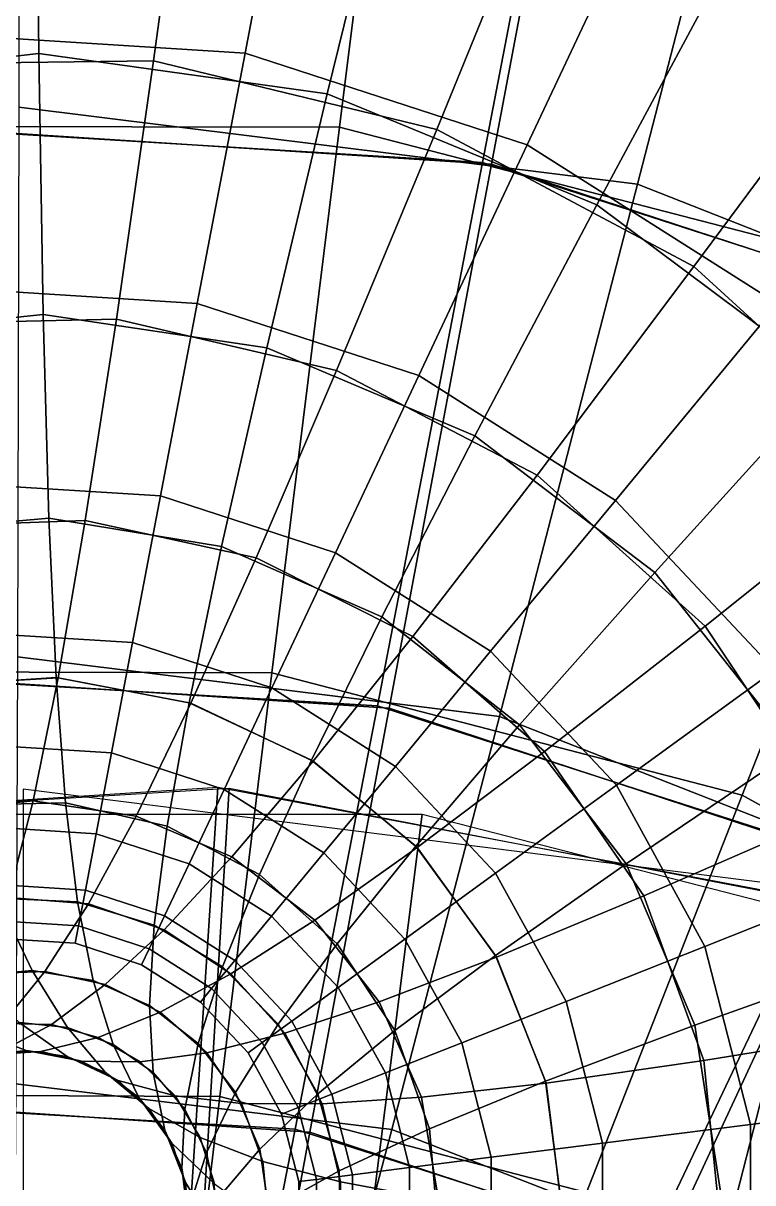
# Model space of a CAD drawing. Header units: metres. Extents: x -115920 to 115770, y -165555 to 165691.
# Drawn here: x 0 to 26459, y 51218 to 93257 of the extents above; entities that cross this region are included whole.
import ezdxf

# ---------------------------------------------------------------- set-up
doc = ezdxf.new("R2010")
doc.units = ezdxf.units.M

msp = doc.modelspace()

# ---------------------------------------------------------------- linework, layer by layer
for points in [[(22277.4, 87421.5, 55439.9), (28694.7, 112269, 57830.1), (-127.003, 115878, 57053.5), (-163.291, 90215.2, 54663.2)], [(16660, 88206.3, -49166.4), (21523.2, 113506, -48389.7), (-7380.86, 115293, -50780), (-5799.4, 89578.3, -51556.6)], [(21772.7, 113459, -43903.2), (16980.8, 88145.1, -43126.5), (-5473.46, 89598.8, -45516.8), (-7127.35, 115309, -46293.5)], [(14649.4, 114949, -373.222), (11469, 89483.3, 2017.04), (-11145, 89524.3, 1240.4), (-14397.4, 114980, -1149.87)], [(42775.7, 107694, 403.423), (33362.2, 83819.8, 2793.69), (11469, 89483.3, 2017.04), (14649.4, 114949, -373.222)], [(44842, 104205, 6610.62), (34992.3, 92298.5, 9123.9), (23373.8, 99671.8, 9123.9), (29953.1, 113654, 6610.62)], [(34992.3, 92298.5, 56876.1), (44842, 104205, 59389.4), (29953.1, 113654, 59389.4), (23373.8, 99671.8, 56876.1)], [(38072.6, 81291.9, -46776.1), (49074.8, 104588, -45999.5), (21523.2, 113506, -48389.7), (16660, 88206.3, -49166.4)], [(49304.6, 104479, -41512.9), (38368.1, 81152.9, -40736.3), (16980.8, 88145.1, -43126.5), (21772.7, 113459, -43903.2)], [(43318.4, 79134.8, 56216.5), (55713.5, 101606, 58606.8), (28694.7, 112269, 57830.1), (22277.4, 87421.5, 55439.9)], [(10286.6, 103924, 9123.9), (8044.28, 92169.6, 11637.2), (-2695.6, 92845.3, 11637.2), (-3446.98, 104788, 9123.9)], [(8044.28, 92169.6, 54362.8), (10286.6, 103924, 56876.1), (-3446.98, 104788, 56876.1), (-2695.6, 92845.3, 54362.8)], [(436.767, 104295, -52117.2), (561.565, 92157.1, -50640), (-9940.11, 90972.3, -52673.2), (-13079.7, 102698, -54150.5)], [(13925.7, 102481, -50083.9), (11028, 90693, -48606.7), (561.565, 92157.1, -50640), (436.767, 104295, -52117.2)], [(4726.54, 91895, -39759.4), (6371.68, 103922, -38282.2), (-7238.33, 103812, -40315.4), (-5840.82, 91754.3, -41792.7)], [(14996.9, 89403.4, -37726.1), (19581.3, 100643, -36248.9), (6371.68, 103922, -38282.2), (4726.54, 91895, -39759.4)], [(23373.8, 99671.8, 9123.9), (18278.7, 88844.2, 11637.2), (8044.28, 92169.6, 11637.2), (10286.6, 103924, 9123.9)], [(18278.7, 88844.2, 54362.8), (23373.8, 99671.8, 56876.1), (10286.6, 103924, 56876.1), (8044.28, 92169.6, 54362.8)], [(26539.7, 97368.9, -48050.7), (20801.4, 86672, -46573.4), (11028, 90693, -48606.7), (13925.7, 102481, -50083.9)], [(24325, 84435.9, -35692.9), (31560.6, 94182.6, -34215.6), (19581.3, 100643, -36248.9), (14996.9, 89403.4, -37726.1)], [(34992.3, 92298.5, 9123.9), (27364.6, 83078.1, 11637.2), (18278.7, 88844.2, 11637.2), (23373.8, 99671.8, 9123.9)], [(27364.6, 83078.1, 54362.8), (34992.3, 92298.5, 56876.1), (23373.8, 99671.8, 56876.1), (18278.7, 88844.2, 54362.8)], [(37486.1, 89280.6, -46017.4), (29267.9, 80346.8, -44540.1), (20801.4, 86672, -46573.4), (26539.7, 97368.9, -48050.7)], [(32124.6, 77304.6, -33659.6), (41556.9, 84945.7, -32182.3), (31560.6, 94182.6, -34215.6), (24325, 84435.9, -35692.9)], [(8044.28, 92169.6, 11637.2), (6312.78, 83092.8, 14150.4), (-2115.38, 83623, 14150.4), (-2695.6, 92845.3, 11637.2)], [(6312.78, 83092.8, 51849.6), (8044.28, 92169.6, 54362.8), (-2695.6, 92845.3, 54362.8), (-2115.38, 83623, 51849.6)], [(561.565, 92157.1, -50640), (722.022, 82695.7, -49162.7), (-7431.75, 81848.1, -51196), (-9940.11, 90972.3, -52673.2)], [(11028, 90693, -48606.7), (8830.43, 81489, -47129.4), (722.022, 82695.7, -49162.7), (561.565, 92157.1, -50640)], [(18278.7, 88844.2, 11637.2), (14344.3, 80483.2, 14150.4), (6312.78, 83092.8, 14150.4), (8044.28, 92169.6, 11637.2)], [(14344.3, 80483.2, 51849.6), (18278.7, 88844.2, 54362.8), (8044.28, 92169.6, 54362.8), (6312.78, 83092.8, 51849.6)], [(3381.53, 82528.4, -41236.7), (4726.54, 91895, -39759.4), (-5840.82, 91754.3, -41792.7), (-4814.19, 82347.4, -43270)], [(11364.8, 80665.5, -39203.4), (14996.9, 89403.4, -37726.1), (4726.54, 91895, -39759.4), (3381.53, 82528.4, -41236.7)], [(20801.4, 86672, -46573.4), (16384, 78303.6, -45096.1), (8830.43, 81489, -47129.4), (11028, 90693, -48606.7)], [(17274.7, 68124.8, 53049.6), (22277.4, 87421.5, 55439.9), (-163.291, 90215.2, 54663.2), (-209.948, 70280.6, 52273)], [(12854.7, 68507.4, -49943), (16660, 88206.3, -49166.4), (-5799.4, 89578.3, -51556.6), (-4586.2, 69551.9, -52333.3)], [(16980.8, 88145.1, -43126.5), (13267.2, 68428.7, -42349.9), (-4167.13, 69578.3, -44740.2), (-5473.46, 89598.8, -45516.8)], [(11469, 89483.3, 2017.04), (9016.79, 69700.1, 4407.31), (-8600.2, 69752.7, 3630.67), (-11145, 89524.3, 1240.4)], [(33362.2, 83819.8, 2793.69), (26067.2, 65268, 5183.95), (9016.79, 69700.1, 4407.31), (11469, 89483.3, 2017.04)], [(18633.9, 76875.8, -37170.1), (24325, 84435.9, -35692.9), (14996.9, 89403.4, -37726.1), (11364.8, 80665.5, -39203.4)], [(27364.6, 83078.1, 11637.2), (21474.5, 75958.2, 14150.4), (14344.3, 80483.2, 14150.4), (18278.7, 88844.2, 11637.2)], [(21474.5, 75958.2, 51849.6), (27364.6, 83078.1, 54362.8), (18278.7, 88844.2, 54362.8), (14344.3, 80483.2, 51849.6)], [(29488, 63158.2, -47552.8), (38072.6, 81291.9, -46776.1), (16660, 88206.3, -49166.4), (12854.7, 68507.4, -49943)], [(38368.1, 81152.9, -40736.3), (29867.9, 62979.5, -39959.6), (13267.2, 68428.7, -42349.9), (16980.8, 88145.1, -43126.5)], [(33674, 61688.5, 53826.2), (43318.4, 79134.8, 56216.5), (22277.4, 87421.5, 55439.9), (17274.7, 68124.8, 53049.6)], [(29267.9, 80346.8, -44540.1), (22908.1, 73339.9, -43062.9), (16384, 78303.6, -45096.1), (20801.4, 86672, -46573.4)], [(24732.2, 71397.4, -35136.8), (32124.6, 77304.6, -33659.6), (24325, 84435.9, -35692.9), (18633.9, 76875.8, -37170.1)], [(53159.2, 72889.6, 3570.33), (41479.8, 56734.8, 5960.6), (26067.2, 65268, 5183.95), (33362.2, 83819.8, 2793.69)], [(6312.78, 83092.8, 14150.4), (4982.14, 76117.3, 16663.7), (-1669.49, 76535.8, 16663.7), (-2115.38, 83623, 14150.4)], [(4982.14, 76117.3, 49336.3), (6312.78, 83092.8, 51849.6), (-2115.38, 83623, 51849.6), (-1669.49, 76535.8, 49336.3)], [(14344.3, 80483.2, 14150.4), (11320.7, 74057.8, 16663.7), (4982.14, 76117.3, 16663.7), (6312.78, 83092.8, 14150.4)], [(11320.7, 74057.8, 49336.3), (14344.3, 80483.2, 51849.6), (6312.78, 83092.8, 51849.6), (4982.14, 76117.3, 49336.3)], [(34731.1, 75233.6, 11637.2), (27255.4, 69802.2, 14150.4), (21474.5, 75958.2, 14150.4), (27364.6, 83078.1, 11637.2)], [(27255.4, 69802.2, 51849.6), (34731.1, 75233.6, 54362.8), (27364.6, 83078.1, 54362.8), (21474.5, 75958.2, 51849.6)], [(722.022, 82695.7, -49162.7), (928.326, 75310.5, -47685.4), (-5395.3, 74746.2, -49718.7), (-7431.75, 81848.1, -51196)], [(2251.24, 75227.3, -42713.9), (3381.53, 82528.4, -41236.7), (-4814.19, 82347.4, -43270), (-4093.25, 74994.6, -44747.2)], [(8830.43, 81489, -47129.4), (7193.63, 74284.5, -45652.1), (928.326, 75310.5, -47685.4), (722.022, 82695.7, -49162.7)], [(8454.28, 73874.8, -40680.7), (11364.8, 80665.5, -39203.4), (3381.53, 82528.4, -41236.7), (2251.24, 75227.3, -42713.9)], [(16384, 78303.6, -45096.1), (13006.9, 71732.5, -43618.9), (7193.63, 74284.5, -45652.1), (8830.43, 81489, -47129.4)], [(14126.1, 71022.3, -38647.4), (18633.9, 76875.8, -37170.1), (11364.8, 80665.5, -39203.4), (8454.28, 73874.8, -40680.7)], [(21474.5, 75958.2, 14150.4), (16948, 70486.6, 16663.7), (11320.7, 74057.8, 16663.7), (14344.3, 80483.2, 14150.4)], [(16948, 70486.6, 49336.3), (21474.5, 75958.2, 51849.6), (14344.3, 80483.2, 51849.6), (11320.7, 74057.8, 49336.3)], [(35895.3, 72114.7, -42506.8), (27992.8, 66909.6, -41029.6), (22908.1, 73339.9, -43062.9), (29267.9, 80346.8, -44540.1)], [(22908.1, 73339.9, -43062.9), (18002.9, 67815.1, -41585.6), (13006.9, 71732.5, -43618.9), (16384, 78303.6, -45096.1)], [(29276.5, 64574.5, -33103.6), (37905.7, 68457.7, -31626.3), (32124.6, 77304.6, -33659.6), (24732.2, 71397.4, -35136.8)], [(4982.14, 76117.3, 16663.7), (3967.85, 70800.2, 19177), (-1329.61, 71133.5, 19177), (-1669.49, 76535.8, 16663.7)], [(3967.85, 70800.2, 46823), (4982.14, 76117.3, 49336.3), (-1669.49, 76535.8, 49336.3), (-1329.61, 71133.5, 46823)], [(18910.3, 66848.8, -36614.1), (24732.2, 71397.4, -35136.8), (18633.9, 76875.8, -37170.1), (14126.1, 71022.3, -38647.4)], [(11320.7, 74057.8, 16663.7), (9016, 69160, 19177), (3967.85, 70800.2, 19177), (4982.14, 76117.3, 16663.7)], [(9016, 69160, 46823), (11320.7, 74057.8, 49336.3), (4982.14, 76117.3, 49336.3), (3967.85, 70800.2, 46823)], [(27255.4, 69802.2, 14150.4), (21510.3, 65628.2, 16663.7), (16948, 70486.6, 16663.7), (21474.5, 75958.2, 14150.4)], [(21510.3, 65628.2, 49336.3), (27255.4, 69802.2, 51849.6), (21474.5, 75958.2, 51849.6), (16948, 70486.6, 49336.3)], [(928.326, 75310.5, -47685.4), (1193.58, 69532.5, -46208.2), (-3701.45, 69215.7, -48241.4), (-5395.3, 74746.2, -49718.7)], [(7193.63, 74284.5, -45652.1), (6013.61, 68622, -44174.9), (1193.58, 69532.5, -46208.2), (928.326, 75310.5, -47685.4)], [(1263.9, 69528, -44191.2), (2251.24, 75227.3, -42713.9), (-4093.25, 74994.6, -44747.2), (-3632.23, 69228.9, -46224.5)], [(6080.62, 68600.2, -42157.9), (8454.28, 73874.8, -40680.7), (2251.24, 75227.3, -42713.9), (1263.9, 69528, -44191.2)], [(13006.9, 71732.5, -43618.9), (10455.8, 66541.4, -42141.6), (6013.61, 68622, -44174.9), (7193.63, 74284.5, -45652.1)], [(16948, 70486.6, 16663.7), (13497.6, 66315.8, 19177), (9016, 69160, 19177), (11320.7, 74057.8, 16663.7)], [(13497.6, 66315.8, 46823), (16948, 70486.6, 49336.3), (11320.7, 74057.8, 49336.3), (9016, 69160, 46823)], [(10515.3, 66503.7, -40124.7), (14126.1, 71022.3, -38647.4), (8454.28, 73874.8, -40680.7), (6080.62, 68600.2, -42157.9)], [(27992.8, 66909.6, -41029.6), (21867.8, 62778.2, -39552.3), (18002.9, 67815.1, -41585.6), (22908.1, 73339.9, -43062.9)], [(18002.9, 67815.1, -41585.6), (14241, 63421.5, -40108.3), (10455.8, 66541.4, -42141.6), (13006.9, 71732.5, -43618.9)], [(3967.85, 70800.2, 19177), (3205.52, 66803.9, 21690.3), (-1074.15, 67073.2, 21690.3), (-1329.61, 71133.5, 19177)], [(3205.52, 66803.9, 44309.7), (3967.85, 70800.2, 46823), (-1329.61, 71133.5, 46823), (-1074.15, 67073.2, 44309.7)], [(22506.4, 61616.7, -34580.8), (29276.5, 64574.5, -33103.6), (24732.2, 71397.4, -35136.8), (18910.3, 66848.8, -36614.1)], [(9016, 69160, 19177), (7283.79, 65478.8, 21690.3), (3205.52, 66803.9, 21690.3), (3967.85, 70800.2, 19177)], [(7283.79, 65478.8, 44309.7), (9016, 69160, 46823), (3967.85, 70800.2, 46823), (3205.52, 66803.9, 44309.7)], [(14289.2, 63370.1, -38091.4), (18910.3, 66848.8, -36614.1), (14126.1, 71022.3, -38647.4), (10515.3, 66503.7, -40124.7)], [(13368.9, 53154, 50659.3), (17274.7, 68124.8, 53049.6), (-209.948, 70280.6, 52273), (-269.937, 54808.8, 49882.7)], [(21510.3, 65628.2, 16663.7), (17131.2, 62446.5, 19177), (13497.6, 66315.8, 19177), (16948, 70486.6, 16663.7)], [(17131.2, 62446.5, 46823), (21510.3, 65628.2, 49336.3), (16948, 70486.6, 49336.3), (13497.6, 66315.8, 46823)], [(31323.7, 62401.9, 14150.4), (24721.1, 59787.8, 16663.7), (21510.3, 65628.2, 16663.7), (27255.4, 69802.2, 14150.4)], [(24721.1, 59787.8, 49336.3), (31323.7, 62401.9, 51849.6), (27255.4, 69802.2, 51849.6), (21510.3, 65628.2, 49336.3)], [(9016.79, 69700.1, 4407.31), (7137.17, 54342.8, 6797.58), (-6601.55, 54410.4, 6020.93), (-8600.2, 69752.7, 3630.67)], [(9865.75, 53158.6, -50719.7), (12854.7, 68507.4, -49943), (-4586.2, 69551.9, -52333.3), (-3664.22, 53942.1, -53109.9)], [(13267.2, 68428.7, -42349.9), (10396.1, 53057.5, -41573.3), (-3125.41, 53976, -43963.5), (-4167.13, 69578.3, -44740.2)], [(1193.58, 69532.5, -46208.2), (1534.62, 64994.7, -44730.9), (-2242.63, 64905.3, -46764.2), (-3701.45, 69215.7, -48241.4)], [(356.819, 65068.8, -45668.5), (1263.9, 69528, -44191.2), (-3632.23, 69228.9, -46224.5), (-3401.86, 64684.2, -47701.8)], [(4093.07, 64506.7, -43635.2), (6080.62, 68600.2, -42157.9), (1263.9, 69528, -44191.2), (356.819, 65068.8, -45668.5)], [(6013.61, 68622, -44174.9), (5215.44, 64142, -42697.6), (1534.62, 64994.7, -44730.9), (1193.58, 69532.5, -46208.2)], [(26067.2, 65268, 5183.95), (20427.4, 50860.5, 7574.22), (7137.17, 54342.8, 6797.58), (9016.79, 69700.1, 4407.31)], [(13497.6, 66315.8, 19177), (10904.4, 63181.1, 21690.3), (7283.79, 65478.8, 21690.3), (9016, 69160, 19177)], [(10904.4, 63181.1, 44309.7), (13497.6, 66315.8, 46823), (9016, 69160, 46823), (7283.79, 65478.8, 44309.7)], [(7572.15, 63033, -41601.9), (10515.3, 66503.7, -40124.7), (6080.62, 68600.2, -42157.9), (4093.07, 64506.7, -43635.2)], [(10455.8, 66541.4, -42141.6), (8568.56, 62400.7, -40664.3), (5215.44, 64142, -42697.6), (6013.61, 68622, -44174.9)], [(22775.8, 49035, -48329.4), (29488, 63158.2, -47552.8), (12854.7, 68507.4, -49943), (9865.75, 53158.6, -50719.7)], [(29867.9, 62979.5, -39959.6), (23264.3, 48805.2, -39183), (10396.1, 53057.5, -41573.3), (13267.2, 68428.7, -42349.9)], [(26167.8, 48159.3, 51436), (33674, 61688.5, 53826.2), (17274.7, 68124.8, 53049.6), (13368.9, 53154, 50659.3)], [(21867.8, 62778.2, -39552.3), (17131.4, 59458.2, -38075), (14241, 63421.5, -40108.3), (18002.9, 67815.1, -41585.6)], [(3205.52, 66803.9, 21690.3), (2646.74, 63874.7, 24203.5), (-886.909, 64097, 24203.5), (-1074.15, 67073.2, 21690.3)], [(2646.74, 63874.7, 41796.5), (3205.52, 66803.9, 44309.7), (-1074.15, 67073.2, 44309.7), (-886.909, 64097, 41796.5)], [(17165.3, 59396.5, -36058.1), (22506.4, 61616.7, -34580.8), (18910.3, 66848.8, -36614.1), (14289.2, 63370.1, -38091.4)], [(31318.6, 59416.8, -38996.3), (24358.6, 56938.5, -37519), (21867.8, 62778.2, -39552.3), (27992.8, 66909.6, -41029.6)], [(7283.79, 65478.8, 21690.3), (6014.08, 62780.6, 24203.5), (2646.74, 63874.7, 24203.5), (3205.52, 66803.9, 21690.3)], [(6014.08, 62780.6, 41796.5), (7283.79, 65478.8, 44309.7), (3205.52, 66803.9, 44309.7), (2646.74, 63874.7, 41796.5)], [(10575.4, 60740.4, -39568.6), (14289.2, 63370.1, -38091.4), (10515.3, 66503.7, -40124.7), (7572.15, 63033, -41601.9)], [(14241, 63421.5, -40108.3), (11383.3, 59880.2, -38631.1), (8568.56, 62400.7, -40664.3), (10455.8, 66541.4, -42141.6)], [(17131.2, 62446.5, 19177), (13839.8, 60055.2, 21690.3), (10904.4, 63181.1, 21690.3), (13497.6, 66315.8, 19177)], [(13839.8, 60055.2, 44309.7), (17131.2, 62446.5, 46823), (13497.6, 66315.8, 46823), (10904.4, 63181.1, 44309.7)], [(24721.1, 59787.8, 16663.7), (19688.3, 57795.1, 19177), (17131.2, 62446.5, 19177), (21510.3, 65628.2, 16663.7)], [(19688.3, 57795.1, 46823), (24721.1, 59787.8, 49336.3), (21510.3, 65628.2, 49336.3), (17131.2, 62446.5, 46823)], [(5392.25, 39915.1, 43826), (7064.18, 65554.7, 45859.3), (-21895, 63681.1, 44382), (-17138.1, 38431.3, 42348.7)], [(7474.36, 65528.9, 2413.55), (5919.62, 39881.9, 4446.83), (-16619.1, 38530.3, 2969.57), (-21491.3, 63758.1, 936.287)], [(22310.6, 36894.1, -61902.7), (28720.5, 61859.1, -61902.7), (0, 65487.4, -64415.9), (0, 39712.6, -64415.9)], [(27583.8, 35749.3, 45303.2), (35579.5, 60167.5, 47336.5), (7064.18, 65554.7, 45859.3), (5392.25, 39915.1, 43826)], [(35970.4, 60040.5, 3890.82), (28086.4, 35586, 5924.1), (5919.62, 39881.9, 4446.83), (7474.36, 65528.9, 2413.55)], [(10904.4, 63181.1, 21690.3), (9003.54, 60883.4, 24203.5), (6014.08, 62780.6, 24203.5), (7283.79, 65478.8, 21690.3)], [(9003.54, 60883.4, 41796.5), (10904.4, 63181.1, 44309.7), (7283.79, 65478.8, 44309.7), (6014.08, 62780.6, 41796.5)], [(41479.8, 56734.8, 5960.6), (32434.2, 44182.6, 8350.86), (20427.4, 50860.5, 7574.22), (26067.2, 65268, 5183.95)], [(-527.607, 61566.5, -47145.7), (356.819, 65068.8, -45668.5), (-3401.86, 64684.2, -47701.8), (-3387.49, 61071.9, -49179)], [(1534.62, 64994.7, -44730.9), (1973.11, 61409.1, -43253.6), (-926.216, 61541.4, -45286.9), (-2242.63, 64905.3, -46764.2)], [(2365.43, 61334.3, -45112.5), (4093.07, 64506.7, -43635.2), (356.819, 65068.8, -45668.5), (-527.607, 61566.5, -47145.7)], [(5215.44, 64142, -42697.6), (4748.45, 60560, -41220.4), (1973.11, 61409.1, -43253.6), (1534.62, 64994.7, -44730.9)], [(14474.4, 64576.7, -31743.4), (11244, 39005.2, -31743.4), (-11244, 39005.2, -34256.6), (-14474.4, 64576.7, -34256.6)], [(5109.84, 60389.9, -43079.2), (7572.15, 63033, -41601.9), (4093.07, 64506.7, -43635.2), (2365.43, 61334.3, -45112.5)], [(42513.7, 57377.5, -29230.1), (33025.4, 33412.7, -29230.1), (11244, 39005.2, -31743.4), (14474.4, 64576.7, -31743.4)], [(24688.2, 55654.6, -32547.5), (31981.3, 56835.8, -31070.3), (29276.5, 64574.5, -33103.6), (22506.4, 61616.7, -34580.8)], [(2646.74, 63874.7, 24203.5), (2256.02, 61826.5, 26716.8), (-755.98, 62016, 26716.8), (-886.909, 64097, 24203.5)], [(2256.02, 61826.5, 39283.2), (2646.74, 63874.7, 41796.5), (-886.909, 64097, 41796.5), (-755.98, 62016, 39283.2)], [(8568.56, 62400.7, -40664.3), (7225.44, 59047.3, -39187.1), (4748.45, 60560, -41220.4), (5215.44, 64142, -42697.6)], [(6014.08, 62780.6, 24203.5), (5126.26, 60893.9, 26716.8), (2256.02, 61826.5, 26716.8), (2646.74, 63874.7, 24203.5)], [(5126.26, 60893.9, 39283.2), (6014.08, 62780.6, 41796.5), (2646.74, 63874.7, 41796.5), (2256.02, 61826.5, 39283.2)], [(13839.8, 60055.2, 21690.3), (11427.3, 58302.4, 24203.5), (9003.54, 60883.4, 24203.5), (10904.4, 63181.1, 21690.3)], [(11427.3, 58302.4, 41796.5), (13839.8, 60055.2, 44309.7), (10904.4, 63181.1, 44309.7), (9003.54, 60883.4, 41796.5)], [(12914.2, 57773, -37535.4), (17165.3, 59396.5, -36058.1), (14289.2, 63370.1, -38091.4), (10575.4, 60740.4, -39568.6)], [(17131.4, 59458.2, -38075), (13482.8, 56738.9, -36597.8), (11383.3, 59880.2, -38631.1), (14241, 63421.5, -40108.3)], [(34254.8, 41830.4, -45939.1), (44268.4, 53840.7, -45162.5), (29488, 63158.2, -47552.8), (22775.8, 49035, -48329.4)], [(7533.18, 58792.8, -41045.9), (10575.4, 60740.4, -39568.6), (7572.15, 63033, -41601.9), (5109.84, 60389.9, -43079.2)], [(9003.54, 60883.4, 24203.5), (7674.41, 59276.8, 26716.8), (5126.26, 60893.9, 26716.8), (6014.08, 62780.6, 24203.5)], [(7674.41, 59276.8, 39283.2), (9003.54, 60883.4, 41796.5), (6014.08, 62780.6, 41796.5), (5126.26, 60893.9, 39283.2)], [(24358.6, 56938.5, -37519), (18945.3, 54900.7, -36041.8), (17131.4, 59458.2, -38075), (21867.8, 62778.2, -39552.3)], [(44591.9, 53573, -37569.4), (34670.8, 41486.3, -36792.7), (23264.3, 48805.2, -39183), (29867.9, 62979.5, -39959.6)], [(11383.3, 59880.2, -38631.1), (9248.42, 56966.2, -37153.8), (7225.44, 59047.3, -39187.1), (8568.56, 62400.7, -40664.3)], [(19688.3, 57795.1, 19177), (15905.6, 56297.5, 21690.3), (13839.8, 60055.2, 21690.3), (17131.2, 62446.5, 19177)], [(15905.6, 56297.5, 44309.7), (19688.3, 57795.1, 46823), (17131.2, 62446.5, 46823), (13839.8, 60055.2, 44309.7)], [(33423.8, 54222.4, 14150.4), (26378.6, 53332.4, 16663.7), (24721.1, 59787.8, 16663.7), (31323.7, 62401.9, 14150.4)], [(26378.6, 53332.4, 49336.3), (33423.8, 54222.4, 51849.6), (31323.7, 62401.9, 51849.6), (24721.1, 59787.8, 49336.3)], [(2256.02, 61826.5, 26716.8), (2008.55, 60529.2, 29230.1), (-673.056, 60697.9, 29230.1), (-755.98, 62016, 26716.8)], [(2008.55, 60529.2, 36769.9), (2256.02, 61826.5, 39283.2), (-755.98, 62016, 39283.2), (-673.056, 60697.9, 36769.9)], [(5126.26, 60893.9, 26716.8), (4563.96, 59698.9, 29230.1), (2008.55, 60529.2, 29230.1), (2256.02, 61826.5, 26716.8)], [(4563.96, 59698.9, 36769.9), (5126.26, 60893.9, 39283.2), (2256.02, 61826.5, 39283.2), (2008.55, 60529.2, 36769.9)], [(43219.4, 28615.8, -59389.4), (55636.5, 51202.4, -59389.4), (28720.5, 61859.1, -61902.7), (22310.6, 36894.1, -61902.7)], [(-926.216, 61541.4, -45286.9), (331.386, 58910.3, -43809.6), (-1894.94, 58712.8, -45842.9), (-3767.34, 60948.4, -47320.2)], [(787.99, 58881.6, -46589.7), (2365.43, 61334.3, -45112.5), (-527.607, 61566.5, -47145.7), (-1445.53, 58798.5, -48623)], [(1973.11, 61409.1, -43253.6), (2536.89, 58548, -41776.4), (331.386, 58910.3, -43809.6), (-926.216, 61541.4, -45286.9)], [(4748.45, 60560, -41220.4), (4582.99, 57648.5, -39743.1), (2536.89, 58548, -41776.4), (1973.11, 61409.1, -43253.6)], [(18962.8, 54832.5, -34024.8), (24688.2, 55654.6, -32547.5), (22506.4, 61616.7, -34580.8), (17165.3, 59396.5, -36058.1)], [(37322.4, 40138.7, 52212.6), (47957.3, 51376.1, 54602.9), (33674, 61688.5, 53826.2), (26167.8, 48159.3, 51436)], [(2972, 58406.6, -44556.4), (5109.84, 60389.9, -43079.2), (2365.43, 61334.3, -45112.5), (787.99, 58881.6, -46589.7)], [(2008.55, 60529.2, 29230.1), (1888.63, 59900.5, 31743.4), (-632.869, 60059.2, 31743.4), (-673.056, 60697.9, 29230.1)], [(1888.63, 59900.5, 34256.6), (2008.55, 60529.2, 36769.9), (-673.056, 60697.9, 36769.9), (-632.869, 60059.2, 34256.6)], [(7674.41, 59276.8, 26716.8), (6832.59, 58259.2, 29230.1), (4563.96, 59698.9, 29230.1), (5126.26, 60893.9, 26716.8)], [(6832.59, 58259.2, 36769.9), (7674.41, 59276.8, 39283.2), (5126.26, 60893.9, 39283.2), (4563.96, 59698.9, 36769.9)], [(7225.44, 59047.3, -39187.1), (6341.12, 56268.5, -37709.8), (4582.99, 57648.5, -39743.1), (4748.45, 60560, -41220.4)], [(9483.18, 56643.1, -39012.6), (12914.2, 57773, -37535.4), (10575.4, 60740.4, -39568.6), (7533.18, 58792.8, -41045.9)], [(11427.3, 58302.4, 24203.5), (9740.34, 57076.8, 26716.8), (7674.41, 59276.8, 26716.8), (9003.54, 60883.4, 24203.5)], [(9740.34, 57076.8, 39283.2), (11427.3, 58302.4, 41796.5), (9003.54, 60883.4, 41796.5), (7674.41, 59276.8, 39283.2)], [(4563.96, 59698.9, 29230.1), (4291.46, 59119.8, 31743.4), (1888.63, 59900.5, 31743.4), (2008.55, 60529.2, 29230.1)], [(4291.46, 59119.8, 34256.6), (4563.96, 59698.9, 36769.9), (2008.55, 60529.2, 36769.9), (1888.63, 59900.5, 34256.6)], [(4969.27, 57403.4, -42523.2), (7533.18, 58792.8, -41045.9), (5109.84, 60389.9, -43079.2), (2972, 58406.6, -44556.4)], [(1888.63, 59900.5, 31743.4), (1888.63, 59900.5, 34256.6), (-632.869, 60059.2, 34256.6), (-632.869, 60059.2, 31743.4)], [(4291.46, 59119.8, 31743.4), (4291.46, 59119.8, 34256.6), (1888.63, 59900.5, 34256.6), (1888.63, 59900.5, 31743.4)], [(6832.59, 58259.2, 29230.1), (6424.64, 57766, 31743.4), (4291.46, 59119.8, 31743.4), (4563.96, 59698.9, 29230.1)], [(6424.64, 57766, 34256.6), (6832.59, 58259.2, 36769.9), (4563.96, 59698.9, 36769.9), (4291.46, 59119.8, 34256.6)], [(13482.8, 56738.9, -36597.8), (10690.3, 54447.4, -35120.5), (9248.42, 56966.2, -37153.8), (11383.3, 59880.2, -38631.1)], [(15905.6, 56297.5, 21690.3), (13133, 55199.7, 24203.5), (11427.3, 58302.4, 24203.5), (13839.8, 60055.2, 21690.3)], [(13133, 55199.7, 41796.5), (15905.6, 56297.5, 44309.7), (13839.8, 60055.2, 44309.7), (11427.3, 58302.4, 41796.5)], [(26378.6, 53332.4, 16663.7), (21008.3, 52654, 19177), (19688.3, 57795.1, 19177), (24721.1, 59787.8, 16663.7)], [(21008.3, 52654, 46823), (26378.6, 53332.4, 49336.3), (24721.1, 59787.8, 49336.3), (19688.3, 57795.1, 46823)], [(9740.34, 57076.8, 26716.8), (8671.91, 56300.5, 29230.1), (6832.59, 58259.2, 29230.1), (7674.41, 59276.8, 26716.8)], [(8671.91, 56300.5, 36769.9), (9740.34, 57076.8, 39283.2), (7674.41, 59276.8, 39283.2), (6832.59, 58259.2, 36769.9)], [(14441.6, 54317.2, -35502.1), (18962.8, 54832.5, -34024.8), (17165.3, 59396.5, -36058.1), (12914.2, 57773, -37535.4)], [(18945.3, 54900.7, -36041.8), (14735.1, 53174.1, -34564.5), (13482.8, 56738.9, -36597.8), (17131.4, 59458.2, -38075)], [(32676.5, 51332.4, -36963), (25318.8, 50662.8, -35485.7), (24358.6, 56938.5, -37519), (31318.6, 59416.8, -38996.3)], [(-739.415, 56992.9, -48067), (787.99, 58881.6, -46589.7), (-1445.53, 58798.5, -48623), (-2455.25, 56589.3, -50100.3)], [(331.386, 58910.3, -43809.6), (1610.03, 56845.1, -42332.4), (-142.86, 57030.4, -44365.7), (-1894.94, 58712.8, -45842.9)], [(1022.88, 56957.1, -46033.7), (2972, 58406.6, -44556.4), (787.99, 58881.6, -46589.7), (-739.415, 56992.9, -48067)], [(2536.89, 58548, -41776.4), (3261.75, 56229.6, -40299.1), (1610.03, 56845.1, -42332.4), (331.386, 58910.3, -43809.6)], [(6424.64, 57766, 31743.4), (6424.64, 57766, 34256.6), (4291.46, 59119.8, 34256.6), (4291.46, 59119.8, 31743.4)], [(9248.42, 56966.2, -37153.8), (7700.82, 54494.6, -35676.5), (6341.12, 56268.5, -37709.8), (7225.44, 59047.3, -39187.1)], [(4582.99, 57648.5, -39743.1), (4708.53, 55222.8, -38265.8), (3261.75, 56229.6, -40299.1), (2536.89, 58548, -41776.4)], [(6654.3, 55935, -40489.9), (9483.18, 56643.1, -39012.6), (7533.18, 58792.8, -41045.9), (4969.27, 57403.4, -42523.2)], [(2720.91, 56484.2, -44000.4), (4969.27, 57403.4, -42523.2), (2972, 58406.6, -44556.4), (1022.88, 56957.1, -46033.7)], [(8671.91, 56300.5, 29230.1), (8154.13, 55924.3, 31743.4), (6424.64, 57766, 31743.4), (6832.59, 58259.2, 29230.1)], [(8154.13, 55924.3, 34256.6), (8671.91, 56300.5, 36769.9), (6832.59, 58259.2, 36769.9), (6424.64, 57766, 34256.6)], [(13133, 55199.7, 24203.5), (11194.2, 54432.1, 26716.8), (9740.34, 57076.8, 26716.8), (11427.3, 58302.4, 24203.5)], [(11194.2, 54432.1, 39283.2), (13133, 55199.7, 41796.5), (11427.3, 58302.4, 41796.5), (9740.34, 57076.8, 39283.2)], [(6341.12, 56268.5, -37709.8), (5859.45, 53887.7, -36232.5), (4708.53, 55222.8, -38265.8), (4582.99, 57648.5, -39743.1)], [(8154.13, 55924.3, 31743.4), (8154.13, 55924.3, 34256.6), (6424.64, 57766, 34256.6), (6424.64, 57766, 31743.4)], [(10837.3, 54076, -36979.3), (14441.6, 54317.2, -35502.1), (12914.2, 57773, -37535.4), (9483.18, 56643.1, -39012.6)], [(21008.3, 52654, 19177), (16972.1, 52144.1, 21690.3), (15905.6, 56297.5, 21690.3), (19688.3, 57795.1, 19177)], [(16972.1, 52144.1, 44309.7), (21008.3, 52654, 46823), (19688.3, 57795.1, 46823), (15905.6, 56297.5, 44309.7)], [(4247.97, 55603.8, -41967.1), (6654.3, 55935, -40489.9), (4969.27, 57403.4, -42523.2), (2720.91, 56484.2, -44000.4)], [(-1886.77, 56774, -46398.9), (108.844, 56010.4, -44921.7), (-1389.3, 55848.6, -46955), (-3512.13, 56092, -48432.2)], [(-861.287, 55949.4, -47511), (1022.88, 56957.1, -46033.7), (-739.415, 56992.9, -48067), (-2313.77, 55548.2, -49544.3)], [(-142.86, 57030.4, -44365.7), (1600.15, 55794.5, -42888.4), (108.844, 56010.4, -44921.7), (-1886.77, 56774, -46398.9)], [(645.316, 55976.6, -45477.7), (2720.91, 56484.2, -44000.4), (1022.88, 56957.1, -46033.7), (-861.287, 55949.4, -47511)], [(1610.03, 56845.1, -42332.4), (2990.91, 55214.5, -40855.1), (1600.15, 55794.5, -42888.4), (-142.86, 57030.4, -44365.7)], [(3261.75, 56229.6, -40299.1), (4193.74, 54306.9, -38821.8), (2990.91, 55214.5, -40855.1), (1610.03, 56845.1, -42332.4)], [(10690.3, 54447.4, -35120.5), (8576.64, 52438.3, -33643.2), (7700.82, 54494.6, -35676.5), (9248.42, 56966.2, -37153.8)], [(11194.2, 54432.1, 26716.8), (9966.34, 53946, 29230.1), (8671.91, 56300.5, 29230.1), (9740.34, 57076.8, 26716.8)], [(9966.34, 53946, 36769.9), (11194.2, 54432.1, 39283.2), (9740.34, 57076.8, 39283.2), (8671.91, 56300.5, 36769.9)], [(25318.8, 50662.8, -35485.7), (19568.9, 50035.2, -34008.5), (18945.3, 54900.7, -36041.8), (24358.6, 56938.5, -37519)], [(25318.8, 49337.2, -30514.3), (32676.5, 48667.6, -29037), (31981.3, 56835.8, -31070.3), (24688.2, 55654.6, -32547.5)], [(2111.37, 55628.4, -43444.4), (4247.97, 55603.8, -41967.1), (2720.91, 56484.2, -44000.4), (645.316, 55976.6, -45477.7)], [(7921.22, 54093.7, -38456.6), (10837.3, 54076, -36979.3), (9483.18, 56643.1, -39012.6), (6654.3, 55935, -40489.9)], [(14735.1, 53174.1, -34564.5), (11460.5, 51649.1, -33087.2), (10690.3, 54447.4, -35120.5), (13482.8, 56738.9, -36597.8)], [(-1389.3, 55848.6, -46955), (645.316, 55976.6, -45477.7), (-861.287, 55949.4, -47511), (-2800.15, 55319.4, -48988.2)], [(108.844, 56010.4, -44921.7), (2111.37, 55628.4, -43444.4), (645.316, 55976.6, -45477.7), (-1389.3, 55848.6, -46955)], [(1600.15, 55794.5, -42888.4), (3444.76, 54926.5, -41411.1), (2111.37, 55628.4, -43444.4), (108.844, 56010.4, -44921.7)], [(4708.53, 55222.8, -38265.8), (5133.06, 53128.6, -36788.6), (4193.74, 54306.9, -38821.8), (3261.75, 56229.6, -40299.1)], [(5508.11, 54371.3, -39933.9), (7921.22, 54093.7, -38456.6), (6654.3, 55935, -40489.9), (4247.97, 55603.8, -41967.1)], [(7700.82, 54494.6, -35676.5), (6642.2, 52308.4, -34199.3), (5859.45, 53887.7, -36232.5), (6341.12, 56268.5, -37709.8)], [(9966.34, 53946, 29230.1), (9371.27, 53710.3, 31743.4), (8154.13, 55924.3, 31743.4), (8671.91, 56300.5, 29230.1)], [(9371.27, 53710.3, 34256.6), (9966.34, 53946, 36769.9), (8671.91, 56300.5, 36769.9), (8154.13, 55924.3, 34256.6)], [(9371.27, 53710.3, 31743.4), (9371.27, 53710.3, 34256.6), (8154.13, 55924.3, 34256.6), (8154.13, 55924.3, 31743.4)], [(16972.1, 52144.1, 21690.3), (14013.5, 51770.3, 24203.5), (13133, 55199.7, 24203.5), (15905.6, 56297.5, 21690.3)], [(14013.5, 51770.3, 41796.5), (16972.1, 52144.1, 44309.7), (15905.6, 56297.5, 44309.7), (13133, 55199.7, 41796.5)], [(2990.91, 55214.5, -40855.1), (4561.7, 53915, -39377.9), (3444.76, 54926.5, -41411.1), (1600.15, 55794.5, -42888.4)], [(3444.76, 54926.5, -41411.1), (5508.11, 54371.3, -39933.9), (4247.97, 55603.8, -41967.1), (2111.37, 55628.4, -43444.4)], [(19568.9, 49964.8, -31991.5), (25318.8, 49337.2, -30514.3), (24688.2, 55654.6, -32547.5), (18962.8, 54832.5, -34024.8)], [(4193.74, 54306.9, -38821.8), (5392.02, 52657.6, -37344.6), (4561.7, 53915, -39377.9), (2990.91, 55214.5, -40855.1)], [(5859.45, 53887.7, -36232.5), (5749.85, 51753.8, -34755.3), (5133.06, 53128.6, -36788.6), (4708.53, 55222.8, -38265.8)], [(14013.5, 51770.3, 24203.5), (11944.8, 51509, 26716.8), (11194.2, 54432.1, 26716.8), (13133, 55199.7, 24203.5)], [(11944.8, 51509, 39283.2), (14013.5, 51770.3, 41796.5), (13133, 55199.7, 41796.5), (11194.2, 54432.1, 39283.2)], [(10312, 41558.3, 48269.1), (13368.9, 53154, 50659.3), (-269.937, 54808.8, 49882.7), (-347.067, 42817.2, 47492.4)], [(4561.7, 53915, -39377.9), (6422.16, 52864.2, -37900.6), (5508.11, 54371.3, -39933.9), (3444.76, 54926.5, -41411.1)], [(15061.5, 50590.1, -33468.8), (19568.9, 49964.8, -31991.5), (18962.8, 54832.5, -34024.8), (14441.6, 54317.2, -35502.1)], [(19568.9, 50035.2, -34008.5), (15061.5, 49409.9, -32531.2), (14735.1, 53174.1, -34564.5), (18945.3, 54900.7, -36041.8)], [(7137.17, 54342.8, 6797.58), (5710.75, 42436.1, 9187.84), (-5022.09, 42523.1, 8411.2), (-6601.55, 54410.4, 6020.93)], [(5133.06, 53128.6, -36788.6), (5883.53, 51233.2, -35311.3), (5392.02, 52657.6, -37344.6), (4193.74, 54306.9, -38821.8)], [(6422.16, 52864.2, -37900.6), (8690.42, 51995.1, -36423.3), (7921.22, 54093.7, -38456.6), (5508.11, 54371.3, -39933.9)], [(20427.4, 50860.5, 7574.22), (16084.8, 39682.7, 9964.49), (5710.75, 42436.1, 9187.84), (7137.17, 54342.8, 6797.58)], [(8576.64, 52438.3, -33643.2), (7007.6, 50584, -32166), (6642.2, 52308.4, -34199.3), (7700.82, 54494.6, -35676.5)], [(11460.5, 51649.1, -33087.2), (8913.57, 50228.8, -31610), (8576.64, 52438.3, -33643.2), (10690.3, 54447.4, -35120.5)], [(11944.8, 51509, 26716.8), (10634.5, 51343.5, 29230.1), (9966.34, 53946, 29230.1), (11194.2, 54432.1, 26716.8)], [(10634.5, 51343.5, 36769.9), (11944.8, 51509, 39283.2), (11194.2, 54432.1, 39283.2), (9966.34, 53946, 36769.9)], [(11510.5, 51252.8, -34946.1), (15061.5, 50590.1, -33468.8), (14441.6, 54317.2, -35502.1), (10837.3, 54076, -36979.3)], [(7503.2, 41185.4, -51496.3), (9865.75, 53158.6, -50719.7), (-3664.22, 53942.1, -53109.9), (-2974.91, 41757.4, -53886.6)], [(10396.1, 53057.5, -41573.3), (8185.04, 41055.3, -40796.6), (-2282.14, 41801, -43186.9), (-3125.41, 53976, -43963.5)], [(5392.02, 52657.6, -37344.6), (6932.69, 51177, -35867.3), (6422.16, 52864.2, -37900.6), (4561.7, 53915, -39377.9)], [(6642.2, 52308.4, -34199.3), (6005.36, 50268.8, -32722), (5749.85, 51753.8, -34755.3), (5859.45, 53887.7, -36232.5)], [(8690.42, 51995.1, -36423.3), (11510.5, 51252.8, -34946.1), (10837.3, 54076, -36979.3), (7921.22, 54093.7, -38456.6)], [(10634.5, 51343.5, 29230.1), (9999.58, 51263.2, 31743.4), (9371.27, 53710.3, 31743.4), (9966.34, 53946, 29230.1)], [(9999.58, 51263.2, 34256.6), (10634.5, 51343.5, 36769.9), (9966.34, 53946, 36769.9), (9371.27, 53710.3, 34256.6)], [(33423.8, 45777.6, 14150.4), (26378.6, 46667.6, 16663.7), (26378.6, 53332.4, 16663.7), (33423.8, 54222.4, 14150.4)], [(26378.6, 46667.6, 49336.3), (33423.8, 45777.6, 51849.6), (33423.8, 54222.4, 51849.6), (26378.6, 53332.4, 49336.3)], [(9999.58, 51263.2, 31743.4), (9999.58, 51263.2, 34256.6), (9371.27, 53710.3, 34256.6), (9371.27, 53710.3, 31743.4)], [(5749.85, 51753.8, -34755.3), (6005.36, 49731.2, -33278), (5883.53, 51233.2, -35311.3), (5133.06, 53128.6, -36788.6)], [(17509.9, 38025.5, -49106), (22775.8, 49035, -48329.4), (9865.75, 53158.6, -50719.7), (7503.2, 41185.4, -51496.3)], [(23264.3, 48805.2, -39183), (18137.9, 37729.9, -38406.3), (8185.04, 41055.3, -40796.6), (10396.1, 53057.5, -41573.3)], [(20323.2, 37688.2, 49045.7), (26167.8, 48159.3, 51436), (13368.9, 53154, 50659.3), (10312, 41558.3, 48269.1)], [(15061.5, 49409.9, -32531.2), (11510.5, 48747.2, -31053.9), (11460.5, 51649.1, -33087.2), (14735.1, 53174.1, -34564.5)], [(26378.6, 46667.6, 16663.7), (21008.3, 47346, 19177), (21008.3, 52654, 19177), (26378.6, 53332.4, 16663.7)], [(21008.3, 47346, 46823), (26378.6, 46667.6, 49336.3), (26378.6, 53332.4, 49336.3), (21008.3, 52654, 46823)], [(5883.53, 51233.2, -35311.3), (7007.6, 49416, -33834), (6932.69, 51177, -35867.3), (5392.02, 52657.6, -37344.6)], [(6932.69, 51177, -35867.3), (8913.57, 49771.2, -34390), (8690.42, 51995.1, -36423.3), (6422.16, 52864.2, -37900.6)], [(21008.3, 47346, 19177), (16972.1, 47855.9, 21690.3), (16972.1, 52144.1, 21690.3), (21008.3, 52654, 19177)], [(16972.1, 47855.9, 44309.7), (21008.3, 47346, 46823), (21008.3, 52654, 46823), (16972.1, 52144.1, 44309.7)], [(7007.6, 50584, -32166), (5883.53, 48766.8, -30688.7), (6005.36, 50268.8, -32722), (6642.2, 52308.4, -34199.3)], [(8913.57, 50228.8, -31610), (6932.69, 48823, -30132.7), (7007.6, 50584, -32166), (8576.64, 52438.3, -33643.2)], [(16972.1, 47855.9, 21690.3), (14013.5, 48229.7, 24203.5), (14013.5, 51770.3, 24203.5), (16972.1, 52144.1, 21690.3)], [(14013.5, 48229.7, 41796.5), (16972.1, 47855.9, 44309.7), (16972.1, 52144.1, 44309.7), (14013.5, 51770.3, 41796.5)], [(6005.36, 50268.8, -32722), (5749.85, 48246.2, -31244.7), (6005.36, 49731.2, -33278), (5749.85, 51753.8, -34755.3)], [(8913.57, 49771.2, -34390), (11460.5, 48350.9, -32912.8), (11510.5, 51252.8, -34946.1), (8690.42, 51995.1, -36423.3)], [(14013.5, 48229.7, 24203.5), (11944.8, 48491, 26716.8), (11944.8, 51509, 26716.8), (14013.5, 51770.3, 24203.5)], [(11944.8, 48491, 39283.2), (14013.5, 48229.7, 41796.5), (14013.5, 51770.3, 41796.5), (11944.8, 51509, 39283.2)], [(11510.5, 48747.2, -31053.9), (8690.42, 48004.9, -29576.7), (8913.57, 50228.8, -31610), (11460.5, 51649.1, -33087.2)], [(10634.5, 48656.5, 29230.1), (9999.58, 48736.8, 31743.4), (9999.58, 51263.2, 31743.4), (10634.5, 51343.5, 29230.1)], [(9999.58, 48736.8, 34256.6), (10634.5, 48656.5, 36769.9), (10634.5, 51343.5, 36769.9), (9999.58, 51263.2, 34256.6)], [(11944.8, 48491, 26716.8), (10634.5, 48656.5, 29230.1), (10634.5, 51343.5, 29230.1), (11944.8, 51509, 26716.8)], [(10634.5, 48656.5, 36769.9), (11944.8, 48491, 39283.2), (11944.8, 51509, 39283.2), (10634.5, 51343.5, 36769.9)], [(31981.3, 43164.2, -34929.7), (24688.2, 44345.4, -33452.5), (25318.8, 50662.8, -35485.7), (32676.5, 51332.4, -36963)], [(6005.36, 49731.2, -33278), (6642.2, 47691.6, -31800.7), (7007.6, 49416, -33834), (5883.53, 51233.2, -35311.3)], [(9999.58, 48736.8, 31743.4), (9999.58, 48736.8, 34256.6), (9999.58, 51263.2, 34256.6), (9999.58, 51263.2, 31743.4)], [(11460.5, 48350.9, -32912.8), (14735.1, 46825.9, -31435.5), (15061.5, 50590.1, -33468.8), (11510.5, 51252.8, -34946.1)]]:
    msp.add_3dface(points)

doc.saveas('drawing.dxf')
